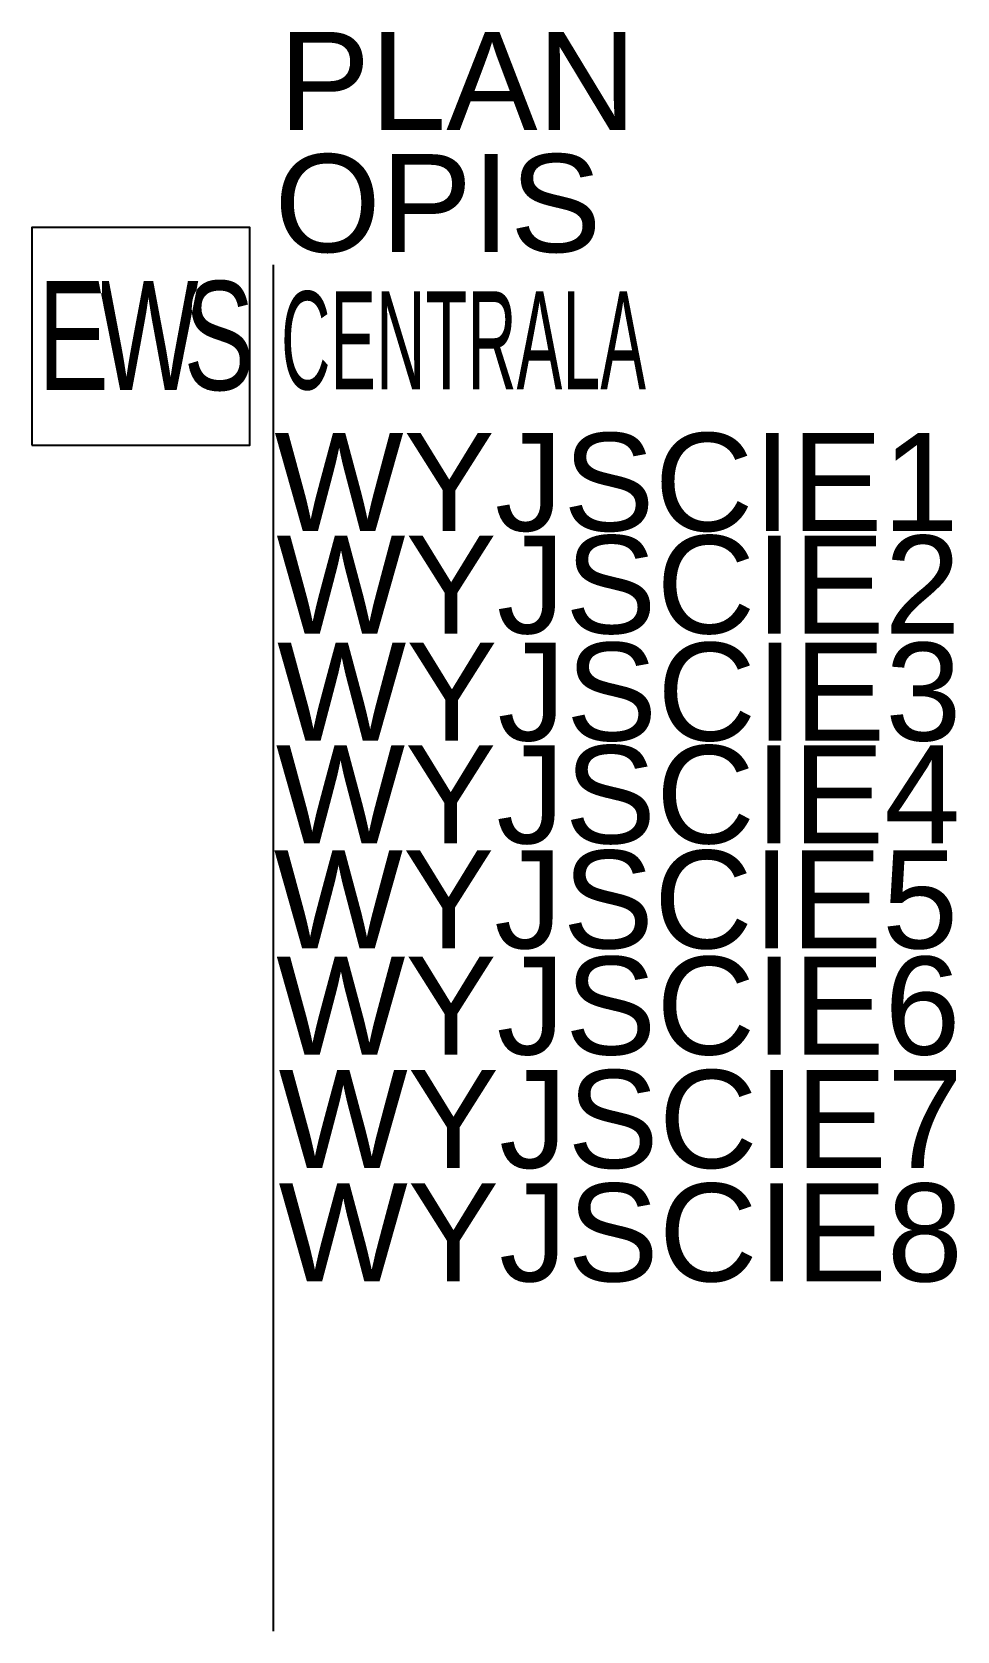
# Model space of a CAD drawing. Header units: millimetres. Extents: x -200 to 1500, y -2378 to 559.
import ezdxf

# ---------------------------------------------------------------- set-up
doc = ezdxf.new("R2010")
doc.units = ezdxf.units.MM
doc.styles.add('Opisest3', font='arial.ttf', dxfattribs={"width": 0.5})
doc.styles.get("Standard").update_dxf_attribs({"font": 'arial.ttf'})

msp = doc.modelspace()

# ---------------------------------------------------------------- linework, layer by layer
msp.add_line((242.9, 131.3), (242.9, -2378.3))
msp.add_lwpolyline([(-200, -200), (200, -200), (200, 200), (-200, 200)], close=True)

# ---------------------------------------------------------------- texts
at = {"insert": (0, 0), "char_height": 200, "width": 400, "attachment_point": 5}
msp.add_mtext('\\T0.75;\\W0.7;EWS', dxfattribs=at)
for tag, p, flags in [('PLAN', (253.7, 379.1), 8), ('OPIS', (245.4, 154.7), 9), ('WYJSCIE1', (245.4, -357.5), 9), ('WYJSCIE2', (248.9, -545.9), 9), ('WYJSCIE3', (250.3, -742.7), 9), ('WYJSCIE4', (248.1, -931.6), 9), ('WYJSCIE5', (244.3, -1124.4), 9), ('WYJSCIE6', (248.7, -1319.5), 9), ('WYJSCIE7', (253.1, -1527.8), 9), ('WYJSCIE8', (253.1, -1736.1), 9)]:
    msp.add_attdef(tag, p, 'xx', height=180, dxfattribs=dict(flags=flags))
at = {"style": 'Opisest3', "width": 0.5, "flags": 9}
msp.add_attdef('CENTRALA', (257.5, -97.4), 'xx', height=180, dxfattribs=at)

doc.saveas('drawing.dxf')
